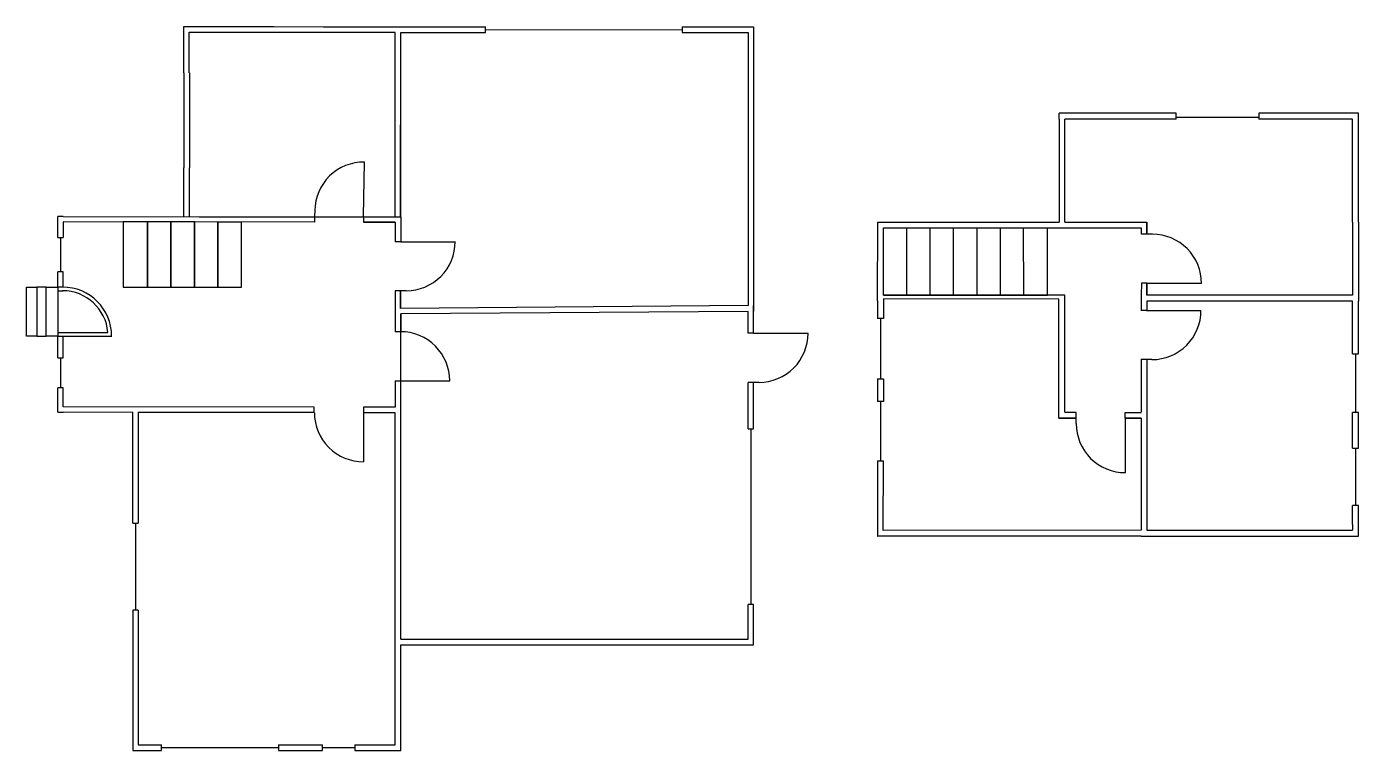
# Model space of a CAD drawing. Header units: millimetres. Extents: x 116 to 1252, y 151 to 768.
import ezdxf

# ---------------------------------------------------------------- set-up
doc = ezdxf.new("R2010")
doc.units = ezdxf.units.MM

msp = doc.modelspace()

# ---------------------------------------------------------------- linework, layer by layer
for p, q in [((327.1, 767.9), (369.3, 767.8)), ((327.1, 763.1), (369.3, 763.1)), ((369.3, 767.8), (382.3, 767.8)), ((417.5, 763.1), (430.5, 763.1)), ((430.4, 605.8), (430.5, 763)), ((435.1, 605.8), (435.2, 763)), ((507.5, 765.4), (675.2, 765.3)), ((250.2, 728.4), (250.2, 647.5)), ((255, 728.4), (255, 647.5)), ((996.7, 689), (996.7, 694)), ((1001.6, 601.3), (1001.6, 689)), ((1096.4, 690.7), (1167, 690.7)), ((403.6, 605.9), (404.2, 652.4)), ((147.4, 605.9), (142.7, 605.9)), ((255, 605.9), (255, 605.9)), ((255, 605.9), (255, 605.9)), ((255, 605.9), (255, 605.8)), ((361.9, 611.1), (361.8, 606.3)), ((361.8, 606.3), (361.8, 601.2)), ((403.6, 605.9), (403.6, 601.1)), ((430.4, 601.1), (430.4, 601.1)), ((866.8, 539), (866.8, 596.3)), ((886.7, 544.2), (886.7, 596.3)), ((906.7, 539), (906.7, 596.3)), ((926.7, 539), (926.7, 596.3)), ((946.7, 539), (946.7, 596.3)), ((966.7, 539), (966.2, 596)), ((986.7, 539), (986.7, 596.2)), ((1066.6, 596.3), (1066.6, 590.9)), ((1071.6, 590.9), (1066.9, 590.9)), ((1076.3, 590.9), (1071.5, 590.9)), ((145, 588.2), (145, 558.9)), ((435.2, 584.5), (430.5, 584.5)), ((435.2, 584.5), (481.7, 584.5)), ((1066.9, 549.1), (1066.6, 538.9)), ((1071.6, 549.1), (1066.9, 549.1)), ((1071.6, 549.1), (1118.1, 549.1)), ((143.1, 542.7), (147.4, 542.7)), ((435.1, 542.7), (430.4, 542.7)), ((439.9, 542.7), (435.1, 542.7)), ((841.8, 534), (841.8, 518.9)), ((846.8, 539), (866.8, 539)), ((846.8, 539), (866.8, 539)), ((866.8, 539), (886.7, 539)), ((886.7, 539), (886.7, 544.2)), ((886.7, 539), (886.7, 539)), ((886.7, 539), (906.7, 539)), ((906.7, 539), (926.7, 539)), ((926.7, 539), (946.7, 539)), ((946.7, 539), (966.7, 539)), ((966.7, 539), (986.7, 539)), ((1246.9, 528.9), (1246.9, 533.9)), ((430.4, 527.5), (430.5, 527.5)), ((435.2, 443.4), (435.2, 522.9)), ((1071.2, 525.8), (1066.5, 525.8)), ((1071.2, 525.8), (1117.7, 525.8)), ((844.3, 518.9), (844.3, 467.7)), ((142.6, 507.2), (185.5, 507.2)), ((142.6, 504), (188.8, 504)), ((435.2, 507.8), (430.4, 507.8)), ((736.1, 506.4), (731.4, 506.4)), ((736.1, 506.4), (782.6, 506.4)), ((1249.4, 488.8), (1249.4, 438.8)), ((145, 485.4), (145, 459.9)), ((1071.2, 484), (1066.5, 484)), ((1075.9, 484), (1071.1, 484)), ((430.5, 466), (477.1, 466)), ((841.8, 467.7), (841.8, 448.4)), ((736.1, 464.6), (731.4, 464.6)), ((740.8, 464.6), (736, 464.6)), ((361.5, 438.7), (361.5, 443.5)), ((403.4, 443.4), (403.4, 396.9)), ((844.4, 448.4), (844.4, 397.6)), ((142.7, 439.1), (147.4, 439.1)), ((206.7, 344.5), (206.7, 439.1)), ((211.4, 439.1), (211.2, 344.5)), ((1001.6, 439.1), (1011.2, 439.1)), ((1011.2, 434.2), (1011.2, 438.9)), ((1011.2, 429.4), (1011.2, 434.2)), ((1053.1, 434.2), (1053.1, 438.9)), ((1053.1, 438.9), (1066.6, 438.9)), ((1053.1, 434.2), (1053.1, 387.6)), ((733.7, 424.9), (733.7, 275.3)), ((841.8, 397.6), (841.8, 333.5)), ((1249.4, 408.6), (1249.4, 359.7)), ((209, 344.5), (209, 270.3)), ((1246.9, 343.5), (1246.9, 338.5)), ((841.8, 333.5), (842, 333.5)), ((1066.6, 333.5), (1251.9, 333.5)), ((1251.9, 333.5), (1251.9, 338.5)), ((498.6, 245.5), (678.5, 245.5)), ((498.6, 240.8), (678.5, 240.8)), ((231.2, 153.2), (330.9, 153.2)), ((368.4, 153.2), (396.2, 153.2)), ((435.2, 150.8), (435.2, 155.5))]:
    msp.add_line(p, q)
for points in [[(250.2, 728.4), (250.2, 767.9), (327.1, 767.9)], [(254.9, 728.4), (254.9, 763.2), (327.1, 763.1)], [(263.2, 605.8), (435.2, 605.8), (435.2, 763)], [(369.3, 763.1), (417.5, 763.1)], [(382.3, 767.8), (507.5, 767.7)], [(435.2, 763), (507.5, 763)], [(507.5, 763), (507.5, 767.7)], [(675.2, 767.7), (736.1, 767.6), (736.1, 525.4)], [(675.2, 767.7), (675.2, 763)], [(675.2, 763), (731.4, 762.9), (731.4, 530.1)], [(1096.4, 694), (996.7, 694)], [(1096.4, 689), (1096.4, 694)], [(1251.9, 601.3), (1251.9, 694), (1167, 694)], [(1167, 694), (1167, 689)], [(996.7, 689), (996.7, 601.3)], [(1096.4, 689), (1001.6, 689)], [(1246.9, 601.3), (1246.9, 689), (1167, 689)], [(250.2, 605.9), (250.2, 647.5)], [(255, 605.9), (255, 647.5)], [(142.7, 588.2), (142.7, 605.9)], [(147.4, 605.9), (263.2, 605.8)], [(268, 605.8), (361.8, 605.8)], [(403.6, 605.8), (430.4, 605.8)], [(435.1, 605.8), (435.2, 605.8), (435.2, 584.5)], [(361.8, 601.2), (147.4, 601.5), (147.4, 588.2)], [(403.6, 601.1), (430.5, 601.1), (430.5, 584.5)], [(430.4, 601.1), (430.4, 601.1), (403.6, 601.1)], [(841.8, 534), (842, 601.3), (996.7, 601.3)], [(1001.6, 439.1), (1001.6, 539), (846.8, 539), (846.8, 596.3), (996.6, 596.3), (1066.6, 596.3)], [(996.6, 601.3), (996.7, 601.3)], [(1001.6, 601.3), (1001.6, 601.3)], [(1001.6, 601.3), (1071.6, 601.3), (1071.6, 590.9)], [(1001.6, 601.3), (1071.6, 601.3)], [(1001.6, 596.3), (1066.6, 596.3)], [(1246.9, 601.3), (1246.9, 538.9), (1071.6, 538.9), (1071.6, 549.1)], [(1071.6, 590.9), (1071.6, 601.3)], [(1251.9, 601.3), (1251.9, 533.9)], [(142.7, 588.2), (147.4, 588.2)], [(147.4, 545.8), (142.7, 545.8), (142.7, 558.9)], [(147.4, 558.9), (142.7, 558.9)], [(147.4, 545.8), (147.4, 558.9)], [(1071.6, 549.1), (1071.6, 538.9)], [(430.4, 542.7), (430.4, 527.5)], [(435.1, 542.7), (435.1, 527.5)], [(435.1, 527.5), (435.1, 542.7)], [(996.6, 535.4), (846.8, 535.7)], [(846.8, 535.7), (846.8, 518.9)], [(996.6, 439.1), (996.6, 535.4)], [(996.6, 434.1), (996.6, 535.4)], [(1066.6, 538.9), (1066.6, 525.8)], [(1071.6, 533.9), (1071.6, 525.8)], [(1246.9, 533.9), (1071.6, 533.9)], [(1246.9, 533.9), (1071.6, 533.9), (1071.6, 525.8)], [(1251.9, 488.8), (1251.9, 533.9)], [(430.5, 527.5), (430.5, 507.8)], [(731.4, 530.1), (435.1, 527.5)], [(731.4, 506.4), (731.4, 525), (435.2, 522.9), (435.2, 507.8)], [(736.1, 506.4), (736.1, 530.1), (736.1, 530.1)], [(1246.9, 488.8), (1246.9, 528.9)], [(846.8, 518.9), (841.8, 518.9)], [(142.7, 485.4), (142.7, 504)], [(147.4, 485.4), (147.4, 504)], [(1246.9, 488.8), (1251.9, 488.8)], [(142.7, 485.4), (147.4, 485.4)], [(1066.6, 484), (1066.6, 439.1)], [(1071.6, 484), (1071.6, 434.1)], [(1071.6, 484), (1071.6, 338.5), (1246.9, 338.5)], [(430.5, 466), (430.5, 443.4)], [(841.8, 467.7), (846.9, 467.7)], [(846.9, 467.7), (847, 448.4)], [(142.7, 439.1), (142.7, 439.1), (142.7, 459.9)], [(147.4, 459.9), (142.7, 459.9)], [(147.4, 443.8), (147.4, 459.9)], [(731.4, 424.9), (731.4, 464.6)], [(736.1, 424.9), (736.1, 464.6)], [(142.7, 443.9), (142.7, 443.9)], [(361.5, 443.5), (147.4, 443.8)], [(430.5, 443.4), (403.4, 443.4)], [(430.5, 443.4), (403.4, 443.4)], [(435.2, 245.5), (435.2, 443.4)], [(847, 448.4), (841.8, 448.4)], [(206.7, 439), (147.4, 439.1)], [(361.5, 438.8), (211.4, 439)], [(396.2, 155.5), (430.5, 155.5), (430.5, 438.7), (403.4, 438.7)], [(430.5, 438.7), (403.4, 438.7)], [(1011.2, 434.1), (996.6, 434.1)], [(996.6, 434.1), (1011.2, 434.1)], [(1066.6, 434.1), (1053.1, 434.1)], [(1053.1, 434.1), (1066.6, 434.1)], [(1066.6, 434.1), (1066.6, 338.5)], [(1071.6, 434.1), (1071.6, 338.5)], [(1246.9, 408.6), (1246.9, 438.8)], [(1251.9, 438.8), (1246.9, 438.8)], [(1251.9, 408.6), (1251.9, 438.8)], [(731.4, 424.9), (736.1, 424.9)], [(1066.6, 429.1), (1066.6, 343.5)], [(841.8, 397.6), (846.9, 397.6)], [(1066.6, 338.5), (846.6, 338.3), (846.9, 397.6)], [(1246.9, 408.6), (1251.9, 408.6)], [(1246.9, 343.5), (1246.9, 359.7)], [(1251.9, 359.7), (1246.9, 359.7)], [(1251.9, 338.5), (1251.9, 359.7)], [(206.7, 344.5), (211.4, 344.5)], [(1066.6, 333.5), (842, 333.5)], [(678.5, 245.5), (731.4, 245.5), (731.4, 275.3)], [(678.5, 240.8), (736.1, 240.8), (736.1, 275.3)], [(736.1, 275.3), (731.4, 275.3)], [(206.7, 270.3), (206.7, 150.8), (231.2, 150.8)], [(211.4, 270.3), (206.7, 270.3)], [(211.4, 270.3), (211.4, 155.5)], [(435.2, 245.5), (498.6, 245.5)], [(435.2, 155.5), (435.2, 240.8)], [(435.2, 240.8), (498.6, 240.8)], [(211.4, 155.5), (231.2, 155.5)], [(231.2, 150.8), (231.2, 155.5)], [(330.9, 155.5), (368.4, 155.5)], [(330.9, 155.5), (330.9, 150.8)], [(330.9, 150.8), (368.4, 150.8)], [(368.4, 150.8), (368.4, 155.5)], [(396.2, 155.5), (396.2, 150.8)], [(396.2, 150.8), (435.2, 150.8)], [(430.5, 155.5), (430.5, 155.5)], [(435.2, 155.5), (435.2, 155.5)]]:
    msp.add_lwpolyline(points)
for points in [[(198.6, 545.8), (219.3, 545.8), (219.3, 601.4), (198.6, 601.5)], [(219.3, 545.8), (239.3, 545.8), (239.3, 601.4), (219.3, 601.4)], [(239.3, 545.8), (259.3, 545.8), (259.3, 601.4), (239.3, 601.4)], [(259.3, 545.8), (279.3, 545.8), (279.3, 601.3), (259.3, 601.4)], [(279.3, 545.8), (299.3, 545.8), (299.3, 601.3), (279.3, 601.3)], [(124.9, 504), (116.2, 504), (116.2, 545.8), (124.9, 545.8)], [(132.9, 545.8), (124.9, 545.8), (124.9, 504), (132.9, 504)], [(142.7, 504), (132.9, 504), (132.9, 545.8), (142.7, 545.8)]]:
    msp.add_lwpolyline(points, close=True)
for centre, radius, start, end in [((403.7, 610.6), 41.8, 89.1665, 179.3224), ((1076.3, 549.1), 41.8, 359.8441, 90), ((439.9, 584.5), 41.8, 270, 0.1559), ((146.9, 504), 41.8, 0.0026, 90.0026), ((146.9, 504), 38.7, 4.6683, 90.0026), ((1075.9, 525.8), 41.8, 270, 0.1559), ((435.2, 466), 41.8, 359.8441, 90), ((740.8, 506.4), 41.8, 270, 0.1559), ((403.4, 438.7), 41.8, 180, 270.1559), ((1053.1, 429.4), 41.8, 180, 270.1559)]:
    msp.add_arc(centre, radius, start, end)

doc.saveas('drawing.dxf')
